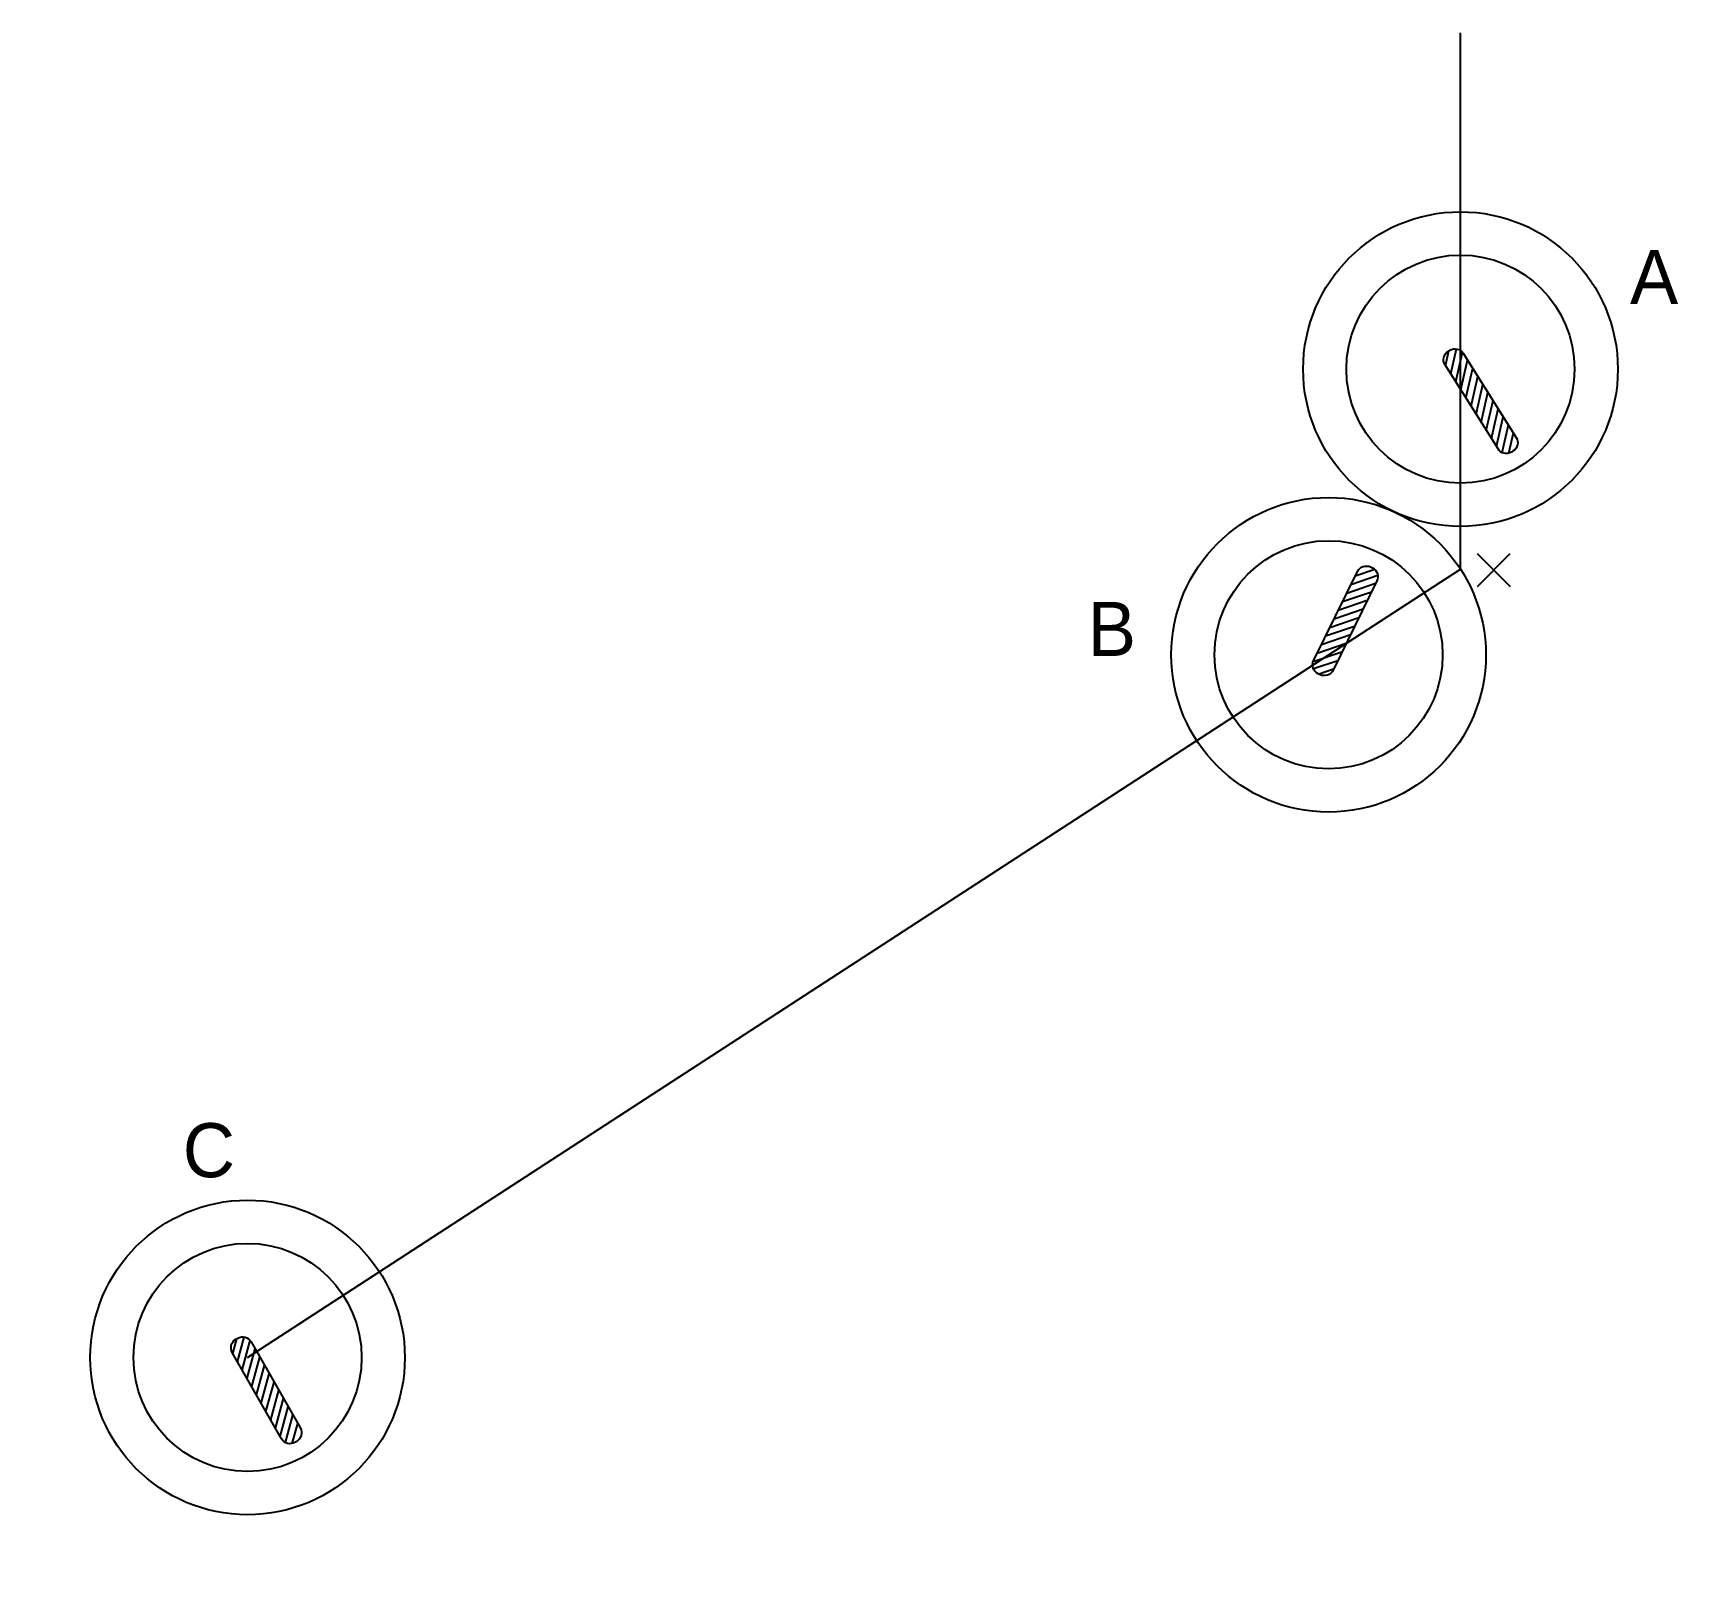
# Model space of a CAD drawing. Extents: x -0.2 to 1.32, y -0.2 to 1.23.
import ezdxf
from ezdxf.enums import TextEntityAlignment as Align

# ---------------------------------------------------------------- set-up
doc = ezdxf.new("R2010")
doc.units = 0
doc.header["$LTSCALE"] = 0.2
doc.linetypes.add('AUSGEZOGEN', pattern=[0])
doc.linetypes.add('VERDECKT', pattern=[0])
doc.layers.get('0').update_dxf_attribs({"linetype": 'AUSGEZOGEN'})

# ---------------------------------------------------------------- blocks, each defined once
blk = doc.blocks.new('*X')
at = {"color": 0}
for p, q in [((10.03, 10.03), (10.04, 10.04)), ((10.03, 10.021161), (10.046757, 10.037918)), ((10.03, 10.012322), (10.049915, 10.032237)), ((10.03, 10.003483), (10.05, 10.023483)), ((10.03, 9.994645), (10.05, 10.014645)), ((10.03, 9.985806), (10.05, 10.005806)), ((10.03, 9.976967), (10.05, 9.996967)), ((10.03, 9.968128), (10.05, 9.988128)), ((10.03, 9.959289), (10.05, 9.979289)), ((10.03, 9.95045), (10.05, 9.97045)), ((10.03, 9.941612), (10.05, 9.961612)), ((10.031402, 9.934175), (10.05, 9.952773)), ((10.036438, 9.930372), (10.05, 9.943934))]:
    blk.add_line(p, q, dxfattribs=at)
blk = doc.blocks.new('ROCKL')
at = {"color": 0}
blk.add_lwpolyline([(-0.001, 0.02), (0.001, 0.02, -0.414214), (0.01, 0.011), (0.01, -0.081, -0.414214), (0.001, -0.09), (-0.001, -0.09, -0.414214), (-0.01, -0.081), (-0.01, 0.011, -0.414214)], format="xyb", close=True, dxfattribs=at)
for radius in [0.1455, 0.1055]:
    blk.add_circle((0, 0), radius, dxfattribs=at)
blk.add_blockref('*X', (-10.04, -10.02), dxfattribs=at)

msp = doc.modelspace()

# ---------------------------------------------------------------- linework, layer by layer
at = {"color": 0, "linetype": 'VERDECKT'}
for p, q in [((1.12202, 0.729313), (1.12202, 1.225276)), ((0, 0), (1.12202, 0.729313))]:
    msp.add_line(p, q, dxfattribs=at)
at = {"color": 0}
for p, q in [((1.137538, 0.743658), (1.168064, 0.713261)), ((1.137602, 0.713197), (1.167999, 0.743723))]:
    msp.add_line(p, q, dxfattribs=at)
at = {"color": 0, "linetype": 'VERDECKT'}
msp.add_lwpolyline([(1.110516, 0.930642), (1.112208, 0.931708, -0.414214), (1.12462, 0.928888), (1.173645, 0.851038, -0.414214), (1.170825, 0.838626), (1.169132, 0.837561, -0.414214), (1.156721, 0.84038), (1.107696, 0.91823, -0.414214)], format="xyb", close=True, dxfattribs=at)
for radius in [0.145531, 0.105531]:
    msp.add_circle((1.12202, 0.914251), radius, dxfattribs=at)

# ---------------------------------------------------------------- block references
at = {"color": 0, "linetype": 'VERDECKT', "rotation": 32.20003}
msp.add_blockref('*X', (-2.034332, -12.914684), dxfattribs=at)
at = {"color": 0}
for p, rotation in [((1, 0.65), 153.840272), ((0, 0), 29.744881)]:
    msp.add_blockref('ROCKL', p, dxfattribs=dict(at, rotation=rotation))

# ---------------------------------------------------------------- texts
for s, p in [('A', (1.278849, 0.974481)), ('C', (-0.059907, 0.166709))]:
    msp.add_text(s, height=0.05, dxfattribs=at).set_placement(p)
msp.add_text('B', height=0.05, dxfattribs=at).set_placement((0.821887, 0.648961), align=Align.RIGHT)

doc.saveas('drawing.dxf')
